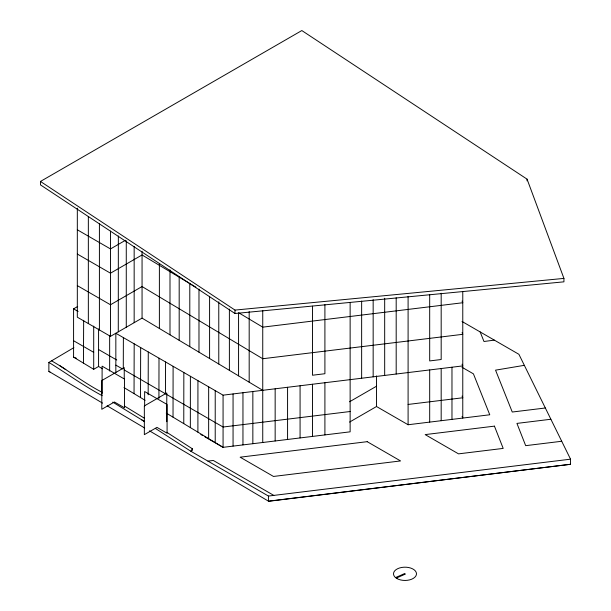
<?xml version="1.0" encoding="UTF-8"?>
<svg xmlns="http://www.w3.org/2000/svg" width="611" height="611" viewBox="0 0 611 611"><rect width="100%" height="100%" fill="white"/><g stroke="black" fill="none" stroke-linecap="round" stroke-linejoin="round"><path stroke-width="0.92" d="M115.838 372.664L115.838 333.255L223.068 395.157L462.771 365.897L462.092 364.194M118.282 331.849L118.351 235.938M183.774 423.637L183.835 372.511M190.342 427.593L190.395 376.3M197.895 432.153L197.933 380.653M208.641 438.637L208.664 386.847M215.217 442.601L215.225 390.635M134.046 393.637L134.183 343.848M140.522 397.547L140.66 347.583M148.168 394.813L148.274 351.982M158.921 398.387L159.005 358.176M165.505 393.797L165.558 361.964M173.028 417.153L173.104 366.317M123.285 368.486L123.384 337.608M83.44 363.11L83.661 320.301M166.688 432.252L192.259 448.718L190.861 451.269L268.443 496.056L570.537 459.174L570.537 464.284L268.672 501.287L149.474 430.839M73.855 347.659L48.872 362.422L48.872 371.373L49.98 372.023M40.463 181.444L301.826 30.55L527.064 179.153L563.93 278.402L563.93 281.831L234.998 313.512L40.463 184.881L40.463 181.444L234.998 310.083L563.93 278.402M125.476 240.276L110.484 248.929L77.322 229.789M102.533 368.769L98.577 366.485L93.704 369.304L73.58 357.16L73.58 308.853L77.704 306.47M77.322 208.191L77.322 317.201L110.484 336.348L142.058 318.117L142.058 251.228M349.576 401.771L376.521 386.213M349.576 422.079L376.521 406.521L408.095 424.744L489.762 414.777L473.426 373.856L461.985 367.249M395.569 577.586L404.642 573.553L405.345 574.08L396.272 578.113M524.33 365.332L495.544 370.151L512.255 412.028L545.333 407.995M494.33 340.121L483.973 341.496L480.154 331.933M350.134 411.516L223.068 427.028L124.056 369.869M408.095 404.444L462.771 397.769L462.092 396.065M207.931 461.122L213.3 460.465L273.812 495.406M550.878 419.253L516.937 423.4L525.681 445.663L561.715 441.264M268.458 501.165L570.537 464.284M73.58 357.16L76.26 358.161M462.023 321.47L518.907 354.304L570.537 459.174M77.322 254.046L110.484 273.186L142.058 254.963L195.917 287.178M77.322 285.627L110.484 304.767L142.058 286.544L262.745 358.733L462.771 334.316L462.092 332.613M73.58 308.853L78.132 311.48M98.577 349.53L116.762 360.024M73.58 340.724L93.704 352.341M115.838 365.126L122.452 368.945M200.798 434.482L202.447 435.429M204.922 436.857L223.068 447.336L350.134 431.824L350.134 302.491M51.591 360.849C68.791 370.587 84.226 383.181 101.907 392.178M48.872 362.422C66.721 373.42 83.676 385.808 102.243 395.699M48.872 371.373L102.541 403.115M107.154 405.826L144.685 428.005M142.058 318.117L262.745 390.314M144.433 418.23L124.468 406.032M144.54 421.544L112.722 402.13M123.995 387.58L145.097 400.304M166.223 413.051L223.068 447.336L223.068 395.157M141.469 419.696L144.624 421.674M155.652 428.594L190.861 451.269A3.208 1.917 -1.9 0 0 192.259 448.718M59.397 365.347L65.82 369.632M462.092 301.04L462.771 302.735L262.745 327.152L238.573 312.695L238.573 375.857M462.092 416.374L462.771 418.069L462.771 291.539M527.064 179.153L527.064 180.864M451.972 367.211L451.972 419.39M441.18 293.242L441.18 359.52L429.686 360.925L429.686 294.647M441.18 368.532L441.18 420.704M429.686 369.938L429.686 422.109M408.095 296.35L408.095 424.744M396.188 297.801L396.188 374.024M384.678 298.275L384.678 375.429M376.521 375.902L376.521 406.521M373.161 299.68L373.161 376.834M361.643 301.086L361.643 378.24M324.907 304.637L324.907 373.718L312.496 375.23L312.496 306.157M324.907 382.723L324.907 434.902M312.496 384.243L312.496 436.414M300.077 385.755L300.077 437.934M287.575 387.282L287.575 439.462M275.156 388.802L275.156 440.974M268.443 496.056L268.443 501.165M262.745 310.365L262.745 442.494M252.847 391.521L252.847 443.701M249.181 311.579L249.181 382.203M242.957 392.736L242.957 444.907M234.998 310.083L234.998 313.512M233.058 393.942L233.058 446.114M229.385 309.059L229.385 370.358M218.776 301.781L218.776 364.011M209.588 296.289L209.588 358.52M198.98 289.011L198.98 352.173M189.792 283.519L189.792 346.674M179.183 277.173L179.183 340.335M169.995 269.81L169.995 334.836M166.78 421.697L166.78 392.972L144.341 405.925L144.341 434.658L156.958 427.372L167.078 433.214L167.078 404.482L144.639 391.529L144.639 406.353M159.387 263.463L159.387 328.489M134.16 246.454L134.16 322.677M126.271 240.749L126.271 327.236M124.247 378.721L124.247 367.601L101.8 380.554L101.8 409.278L114.425 401.992L124.537 407.835L124.537 379.11L102.098 366.157L102.098 393.958M110.484 231.095L110.484 336.348M109.652 335.294L109.652 370.992M99.41 223.763L99.41 329.955M98.577 328.909L98.577 366.485M93.704 326.098L93.704 369.304M88.343 216.439L88.343 323.57M367.196 441.677L240.131 457.188L273.491 476.45L400.556 460.938L367.196 441.677M494.436 426.142L425.164 434.604L458.525 453.858L503.189 448.405L494.436 426.142M396.883 578.518L395.05 577.143A11.494 6.637 0 0 1 403.97 567.207A11.494 6.637 0 0 1 415.801 576.074A11.494 6.637 0 0 1 396.883 578.518"/></g></svg>
